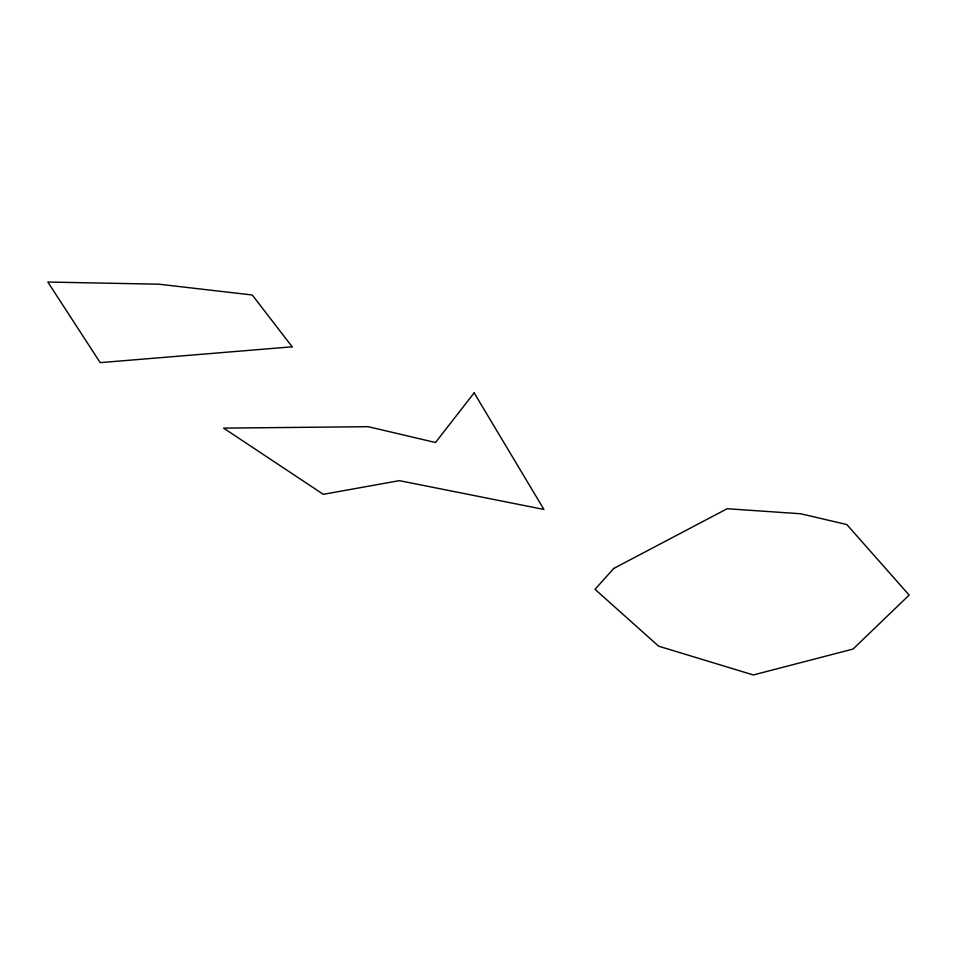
<?xml version="1.0" encoding="UTF-8"?>
<svg xmlns="http://www.w3.org/2000/svg" width="957" height="957" viewBox="0 0 957 957"><rect width="100%" height="100%" fill="white"/><g stroke="black" fill="none" stroke-linecap="round" stroke-linejoin="round"><path stroke-width="1.44" d="M474.134 392.86L435.495 442.517L368.194 426.69L223.603 428.126L323.31 494.326L399.356 480.653L543.935 509.447L474.134 392.86M613.736 568.458L595.039 589.321L658.607 646.178L753.338 674.96L853.058 649.049L909.15 595.087L846.825 524.556L800.71 513.765L727.164 508.729L613.736 568.458M292.16 346.805L100.198 362.643L47.85 282.04L158.79 284.193L252.265 294.995L292.16 346.805"/></g></svg>
